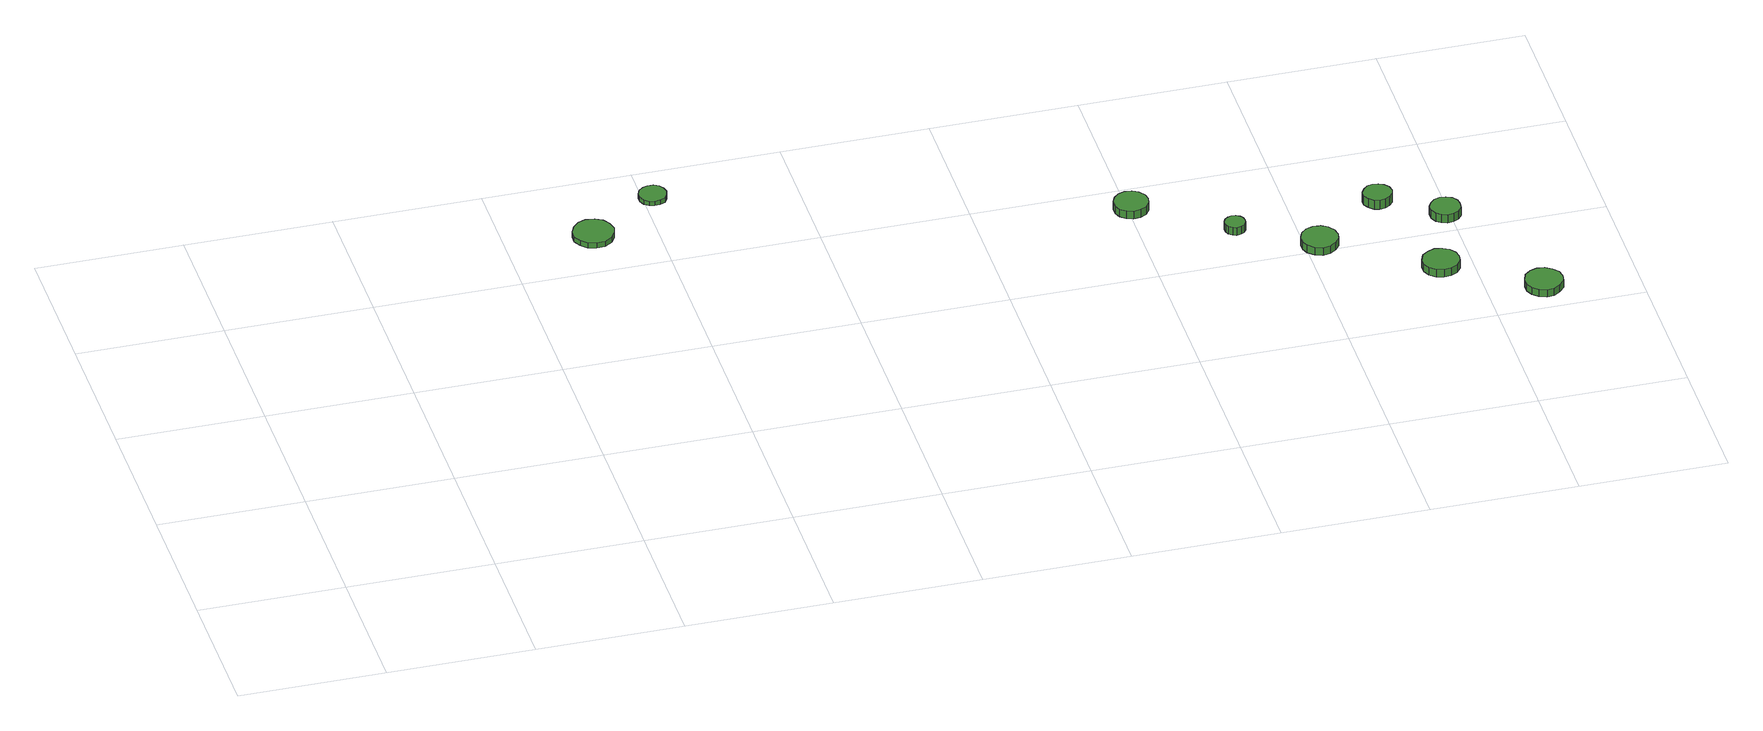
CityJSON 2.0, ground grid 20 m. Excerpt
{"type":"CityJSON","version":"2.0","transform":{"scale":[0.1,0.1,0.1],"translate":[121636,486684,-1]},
"CityObjects":{
"tree1":{"type":"SolitaryVegetationObject","attributes":{"function":"something"}},
"tree2":{"type":"SolitaryVegetationObject","attributes":{"function":"something"}},
"tree3":{"type":"SolitaryVegetationObject","attributes":{"function":"something"}},
"tree4":{"type":"SolitaryVegetationObject","attributes":{"function":"something"}},
"tree5":{"type":"SolitaryVegetationObject","attributes":{"function":"something"}},
"tree6":{"type":"SolitaryVegetationObject","attributes":{"function":"something"},"geometry":[{"type":"MultiSurface","lod":"1","boundaries":[[[0,1,2,3,4,5,6,7,8,9,10,11,12,13,14]],[[15,16,17,18,19,20,21,22,23,24,25,26,27,28,29]],[[0,29,28,1]],[[1,28,27,2]],[[2,27,26,3]],[[3,26,25,4]],[[4,25,24,5]],[[5,24,23,6]],[[6,23,22,7]],[[7,22,21,8]],[[8,21,20,9]],[[9,20,19,10]],[[10,19,18,11]],[[11,18,17,12]],[[12,17,16,13]],[[13,16,15,14]],[[14,15,29,0]]]}]},
"tree7":{"type":"SolitaryVegetationObject","attributes":{"function":"something"},"geometry":[{"type":"MultiSurface","lod":"1","boundaries":[[[30,31,32,33,34,35,36,37,38,39,40,41,42,43,44]],[[45,46,47,48,49,50,51,52,53,54,55,56,57,58,59]],[[30,59,58,31]],[[31,58,57,32]],[[32,57,56,33]],[[33,56,55,34]],[[34,55,54,35]],[[35,54,53,36]],[[36,53,52,37]],[[37,52,51,38]],[[38,51,50,39]],[[39,50,49,40]],[[40,49,48,41]],[[41,48,47,42]],[[42,47,46,43]],[[43,46,45,44]],[[44,45,59,30]]]}]},
"tree8":{"type":"SolitaryVegetationObject","attributes":{"function":"something"},"geometry":[{"type":"MultiSurface","lod":"1","boundaries":[[[60,61,62,63,64,65,66,67,68,69,70,71,72,73,74]],[[75,76,77,78,79,80,81,82,83,84,85,86,87,88,89]],[[60,89,88,61]],[[61,88,87,62]],[[62,87,86,63]],[[63,86,85,64]],[[64,85,84,65]],[[65,84,83,66]],[[66,83,82,67]],[[67,82,81,68]],[[68,81,80,69]],[[69,80,79,70]],[[70,79,78,71]],[[71,78,77,72]],[[72,77,76,73]],[[73,76,75,74]],[[74,75,89,60]]]}]},
"tree9":{"type":"SolitaryVegetationObject","attributes":{"function":"something"},"geometry":[{"type":"MultiSurface","lod":"1","boundaries":[[[90,91,92,93,94,95,96,97,98,99,100,101,102,103,104]],[[105,106,107,108,109,110,111,112,113,114,115,116,117,118,119]],[[90,119,118,91]],[[91,118,117,92]],[[92,117,116,93]],[[93,116,115,94]],[[94,115,114,95]],[[95,114,113,96]],[[96,113,112,97]],[[97,112,111,98]],[[98,111,110,99]],[[99,110,109,100]],[[100,109,108,101]],[[101,108,107,102]],[[102,107,106,103]],[[103,106,105,104]],[[104,105,119,90]]]}]},
"tree10":{"type":"SolitaryVegetationObject","attributes":{"function":"something"},"geometry":[{"type":"MultiSurface","lod":"1","boundaries":[[[120,121,122,123,124,125,126,127,128,129,130,131,132,133,134]],[[135,136,137,138,139,140,141,142,143,144,145,146,147,148,149]],[[120,149,148,121]],[[121,148,147,122]],[[122,147,146,123]],[[123,146,145,124]],[[124,145,144,125]],[[125,144,143,126]],[[126,143,142,127]],[[127,142,141,128]],[[128,141,140,129]],[[129,140,139,130]],[[130,139,138,131]],[[131,138,137,132]],[[132,137,136,133]],[[133,136,135,134]],[[134,135,149,120]]]}]},
"tree11":{"type":"SolitaryVegetationObject","attributes":{"function":"something"},"geometry":[{"type":"MultiSurface","lod":"1","boundaries":[[[150,151,152,153,154,155,156,157,158,159,160,161,162,163,164]],[[165,166,167,168,169,170,171,172,173,174,175,176,177,178,179]],[[150,179,178,151]],[[151,178,177,152]],[[152,177,176,153]],[[153,176,175,154]],[[154,175,174,155]],[[155,174,173,156]],[[156,173,172,157]],[[157,172,171,158]],[[158,171,170,159]],[[159,170,169,160]],[[160,169,168,161]],[[161,168,167,162]],[[162,167,166,163]],[[163,166,165,164]],[[164,165,179,150]]]}]},
"tree12":{"type":"SolitaryVegetationObject","attributes":{"function":"something"},"geometry":[{"type":"MultiSurface","lod":"1","boundaries":[[[180,181,182,183,184,185,186,187,188,189,190,191,192,193,194]],[[195,196,197,198,199,200,201,202,203,204,205,206,207,208,209]],[[180,209,208,181]],[[181,208,207,182]],[[182,207,206,183]],[[183,206,205,184]],[[184,205,204,185]],[[185,204,203,186]],[[186,203,202,187]],[[187,202,201,188]],[[188,201,200,189]],[[189,200,199,190]],[[190,199,198,191]],[[191,198,197,192]],[[192,197,196,193]],[[193,196,195,194]],[[194,195,209,180]]]}]},
"tree13":{"type":"SolitaryVegetationObject","attributes":{"function":"something"},"geometry":[{"type":"MultiSurface","lod":"1","boundaries":[[[210,211,212,213,214,215,216,217,218,219,220,221,222,223,224]],[[225,226,227,228,229,230,231,232,233,234,235,236,237,238,239]],[[210,239,238,211]],[[211,238,237,212]],[[212,237,236,213]],[[213,236,235,214]],[[214,235,234,215]],[[215,234,233,216]],[[216,233,232,217]],[[217,232,231,218]],[[218,231,230,219]],[[219,230,229,220]],[[220,229,228,221]],[[221,228,227,222]],[[222,227,226,223]],[[223,226,225,224]],[[224,225,239,210]]]}]},
"tree14":{"type":"SolitaryVegetationObject","attributes":{"function":"something"},"geometry":[{"type":"MultiSurface","lod":"1","boundaries":[[[240,241,242,243,244,245,246,247,248,249,250,251,252,253,254]],[[255,256,257,258,259,260,261,262,263,264,265,266,267,268,269]],[[240,269,268,241]],[[241,268,267,242]],[[242,267,266,243]],[[243,266,265,244]],[[244,265,264,245]],[[245,264,263,246]],[[246,263,262,247]],[[247,262,261,248]],[[248,261,260,249]],[[249,260,259,250]],[[250,259,258,251]],[[251,258,257,252]],[[252,257,256,253]],[[253,256,255,254]],[[254,255,269,240]]]}]}
},
"vertices":[
[544,677,17],[541,688,17],[535,698,17],[525,703,17],[513,705,17],[502,701,17],[494,693,17],[489,683,17],[489,671,17],[494,661,17],[502,653,17],[513,650,17],[525,651,17],[535,657,17],[541,666,17],[541,666,9],[535,657,9],[525,651,9],[513,650,9],[502,653,9],[494,661,9],[489,671,9],[489,683,9],[494,693,9],[502,701,9],[513,705,9],[525,703,9],[535,698,9],[541,688,9],[544,677,9],
[632,742,15],[630,750,15],[626,756,15],[619,760,15],[611,760,15],[604,758,15],[598,753,15],[595,746,15],[595,738,15],[598,731,15],[604,726,15],[611,724,15],[619,725,15],[626,728,15],[630,735,15],[630,735,8],[626,728,8],[619,725,8],[611,724,8],[604,726,8],[598,731,8],[595,738,8],[595,746,8],[598,753,8],[604,758,8],[611,760,8],[619,760,8],[626,756,8],[630,750,8],[632,742,8],
[1228,557,19],[1226,566,19],[1220,574,19],[1212,579,19],[1202,580,19],[1193,577,19],[1186,570,19],[1182,562,19],[1182,552,19],[1186,543,19],[1193,537,19],[1202,534,19],[1212,535,19],[1220,539,19],[1226,547,19],[1226,547,7],[1220,539,7],[1212,535,7],[1202,534,7],[1193,537,7],[1186,543,7],[1182,552,7],[1182,562,7],[1186,570,7],[1193,577,7],[1202,580,7],[1212,579,7],[1220,574,7],[1226,566,7],[1228,557,7],
[1336,477,19],[1335,483,19],[1332,487,19],[1327,490,19],[1321,491,19],[1316,489,19],[1311,485,19],[1309,480,19],[1309,474,19],[1311,469,19],[1316,465,19],[1321,463,19],[1327,464,19],[1332,467,19],[1335,471,19],[1335,471,7],[1332,467,7],[1327,464,7],[1321,463,7],[1316,465,7],[1311,469,7],[1309,474,7],[1309,480,7],[1311,485,7],[1316,489,7],[1321,491,7],[1327,490,7],[1332,487,7],[1335,483,7],[1336,477,7],
[1444,415,19],[1442,425,19],[1436,434,19],[1427,439,19],[1417,440,19],[1407,437,19],[1399,430,19],[1395,420,19],[1395,410,19],[1399,401,19],[1407,394,19],[1417,390,19],[1427,392,19],[1436,397,19],[1442,405,19],[1442,405,7],[1436,397,7],[1427,392,7],[1417,390,7],[1407,394,7],[1399,401,7],[1395,410,7],[1395,420,7],[1399,430,7],[1407,437,7],[1417,440,7],[1427,439,7],[1436,434,7],[1442,425,7],[1444,415,7],
[1582,324,20],[1580,334,20],[1574,342,20],[1565,347,20],[1555,349,20],[1545,345,20],[1537,339,20],[1533,329,20],[1533,319,20],[1537,310,20],[1545,303,20],[1555,300,20],[1565,301,20],[1574,306,20],[1580,314,20],[1580,314,8],[1574,306,8],[1565,301,8],[1555,300,8],[1545,303,8],[1537,310,8],[1533,319,8],[1533,329,8],[1537,339,8],[1545,345,8],[1555,349,8],[1565,347,8],[1574,342,8],[1580,334,8],[1582,324,8],
[1537,490,21],[1535,498,21],[1530,504,21],[1523,508,21],[1515,509,21],[1508,507,21],[1502,501,21],[1498,494,21],[1498,486,21],[1502,479,21],[1508,473,21],[1515,471,21],[1523,472,21],[1530,476,21],[1535,482,21],[1535,482,7],[1530,476,7],[1523,472,7],[1515,471,7],[1508,473,7],[1502,479,7],[1498,486,7],[1498,494,7],[1502,501,7],[1508,507,7],[1515,509,7],[1523,508,7],[1530,504,7],[1535,498,7],[1537,490,7],
[1614,438,20],[1613,447,20],[1608,454,20],[1600,458,20],[1592,459,20],[1584,456,20],[1578,450,20],[1574,443,20],[1574,434,20],[1578,426,20],[1584,421,20],[1592,418,20],[1600,419,20],[1608,423,20],[1613,430,20],[1613,430,7],[1608,423,7],[1600,419,7],[1592,418,7],[1584,421,7],[1578,426,7],[1574,434,7],[1574,443,7],[1578,450,7],[1584,456,7],[1592,459,7],[1600,458,7],[1608,454,7],[1613,447,7],[1614,438,7],
[1700,248,19],[1698,258,19],[1691,266,19],[1682,272,19],[1672,273,19],[1662,270,19],[1654,263,19],[1650,253,19],[1650,242,19],[1654,233,19],[1662,226,19],[1672,222,19],[1682,223,19],[1691,229,19],[1698,237,19],[1698,237,8],[1691,229,8],[1682,223,8],[1672,222,8],[1662,226,8],[1654,233,8],[1650,242,8],[1650,253,8],[1654,263,8],[1662,270,8],[1672,273,8],[1682,272,8],[1691,266,8],[1698,258,8],[1700,248,8]
]}
